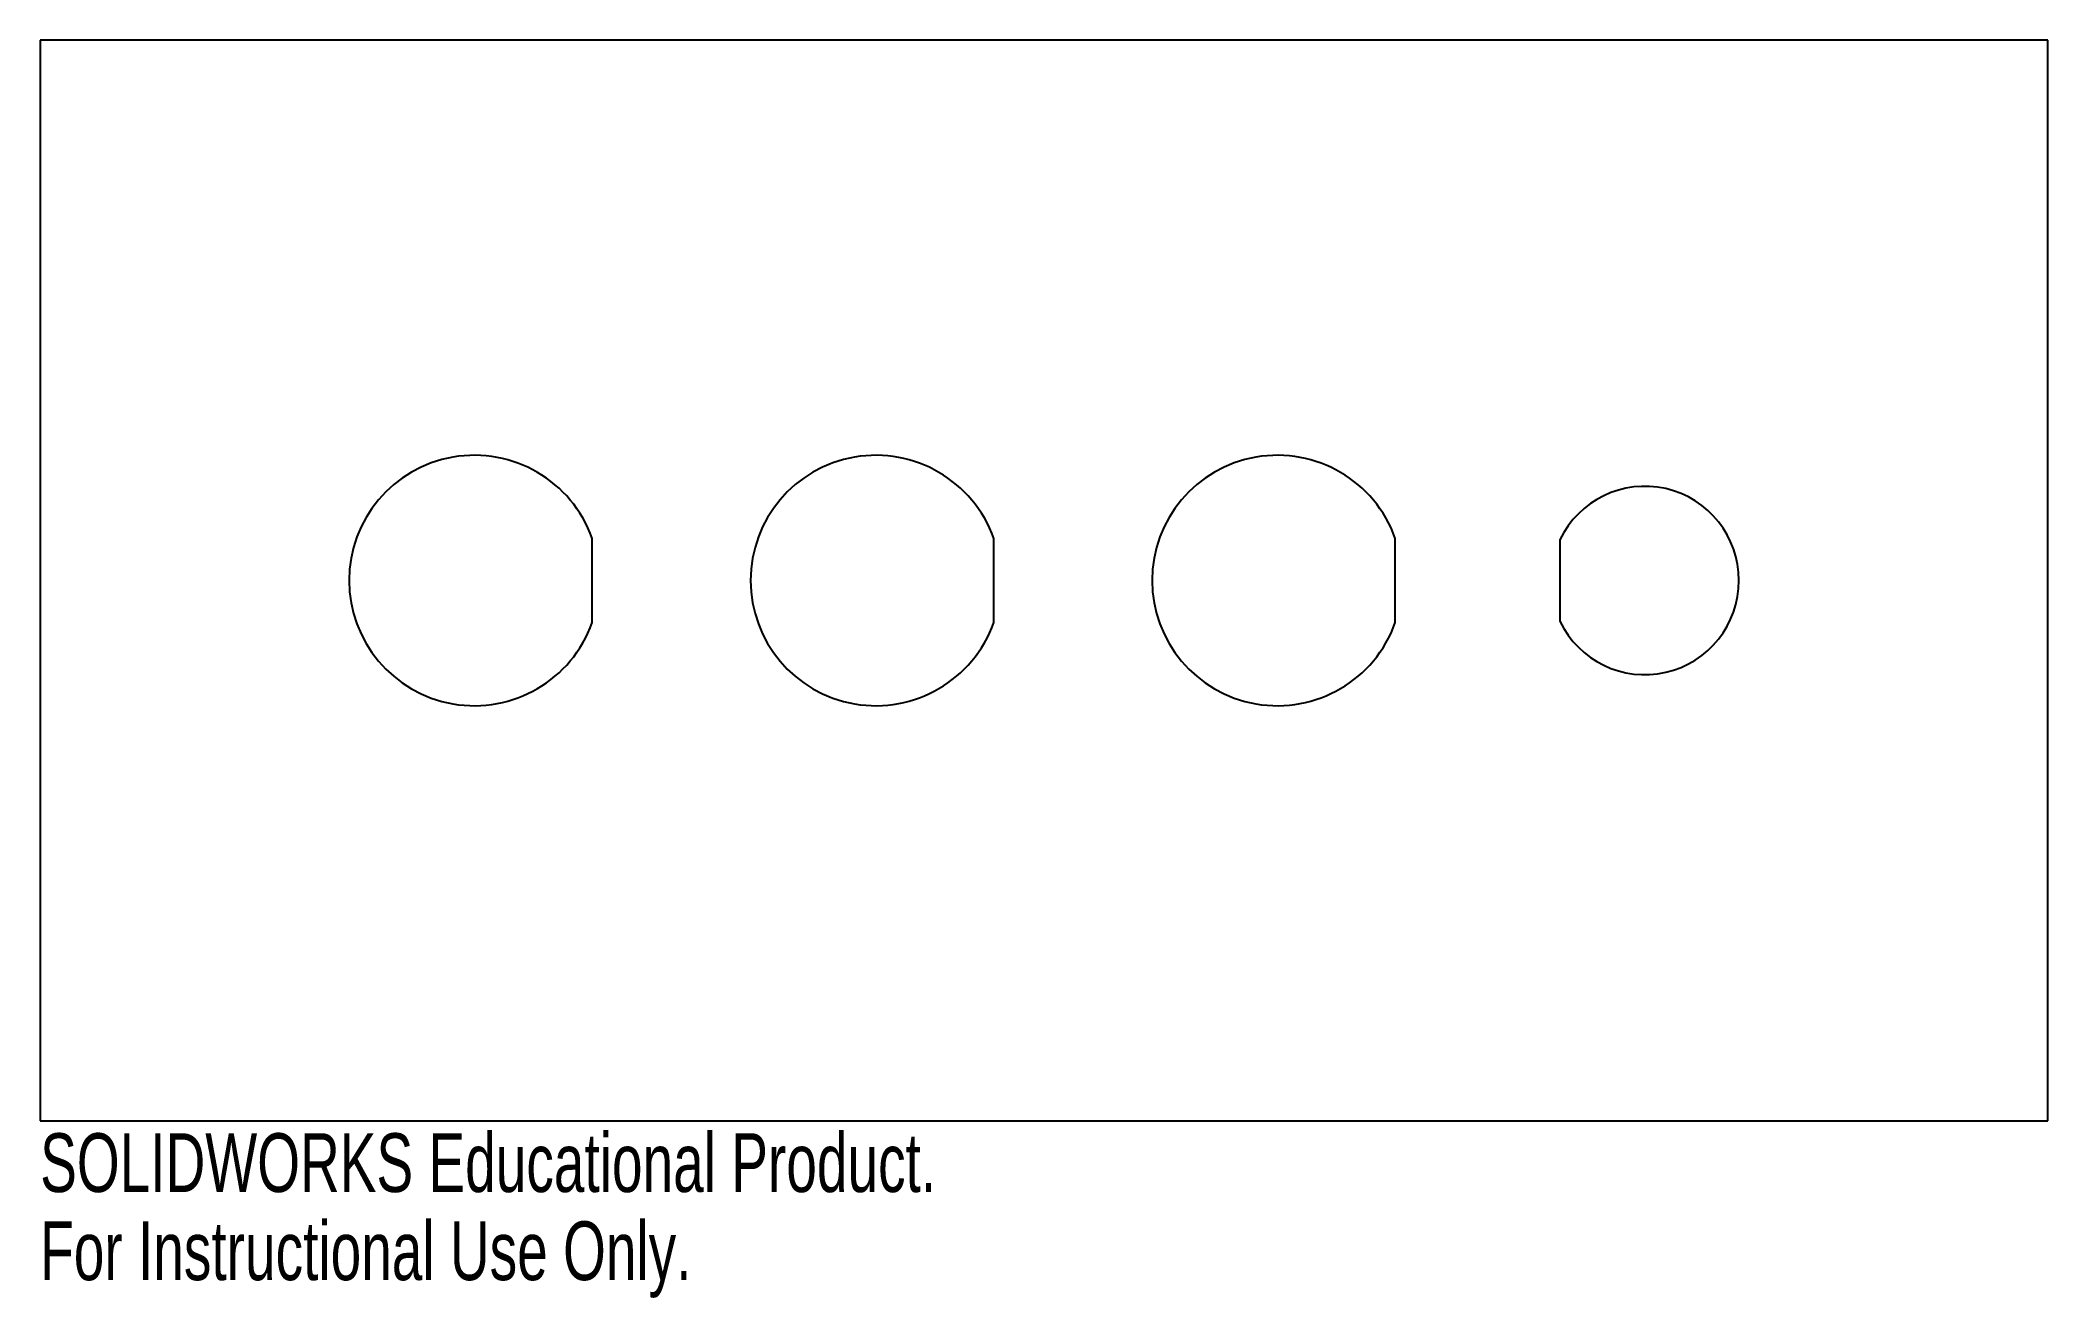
# Model space of a CAD drawing. Header units: inches. Extents: x -2.88 to 3.62, y -2.34 to 1.73.
import ezdxf

# ---------------------------------------------------------------- set-up
doc = ezdxf.new("R2010")
doc.units = ezdxf.units.IN
doc.header["$MEASUREMENT"] = 0
doc.styles.add('SLDTEXTSTYLE0', font='TXT', dxfattribs={"width": 0.7})

msp = doc.modelspace()

# ---------------------------------------------------------------- linework, layer by layer
at = {"color": 7, "linetype": 'Continuous', "lineweight": 25}
for p, q in [((3.6182, 1.7306), (-2.8818, 1.7306)), ((-2.8818, 1.7306), (-2.8818, -1.7694)), ((3.6182, -1.7694), (3.6182, 1.7306)), ((-1.0944, -0.1558), (-1.0944, 0.117)), ((0.2056, -0.1558), (0.2056, 0.117)), ((1.5056, -0.1558), (1.5056, 0.117)), ((2.0382, 0.1125), (2.0382, -0.1513)), ((-2.8818, -1.7694), (3.6182, -1.7694))]:
    msp.add_line(p, q, dxfattribs=at)
for centre, radius, start, end in [((-1.4763, -0.0194), 0.4055, 19.65286, 340.34714), ((-0.1763, -0.0194), 0.4055, 19.65286, 340.34714), ((1.1237, -0.0194), 0.4055, 19.65286, 340.34714), ((2.3132, -0.0194), 0.305, 205.6256, 154.3744)]:
    msp.add_arc(centre, radius, start, end, dxfattribs=at)

# ---------------------------------------------------------------- texts
at = {"color": 7, "linetype": 'Continuous', "char_height": 0.1903, "attachment_point": 1, "style": 'SLDTEXTSTYLE0'}
for s, insert in [('SOLIDWORKS Educational Product.', (-2.8818, -1.8096)), ('For Instructional Use Only.', (-2.8818, -2.095))]:
    msp.add_mtext(s, dxfattribs=dict(at, insert=insert))

doc.saveas('drawing.dxf')
